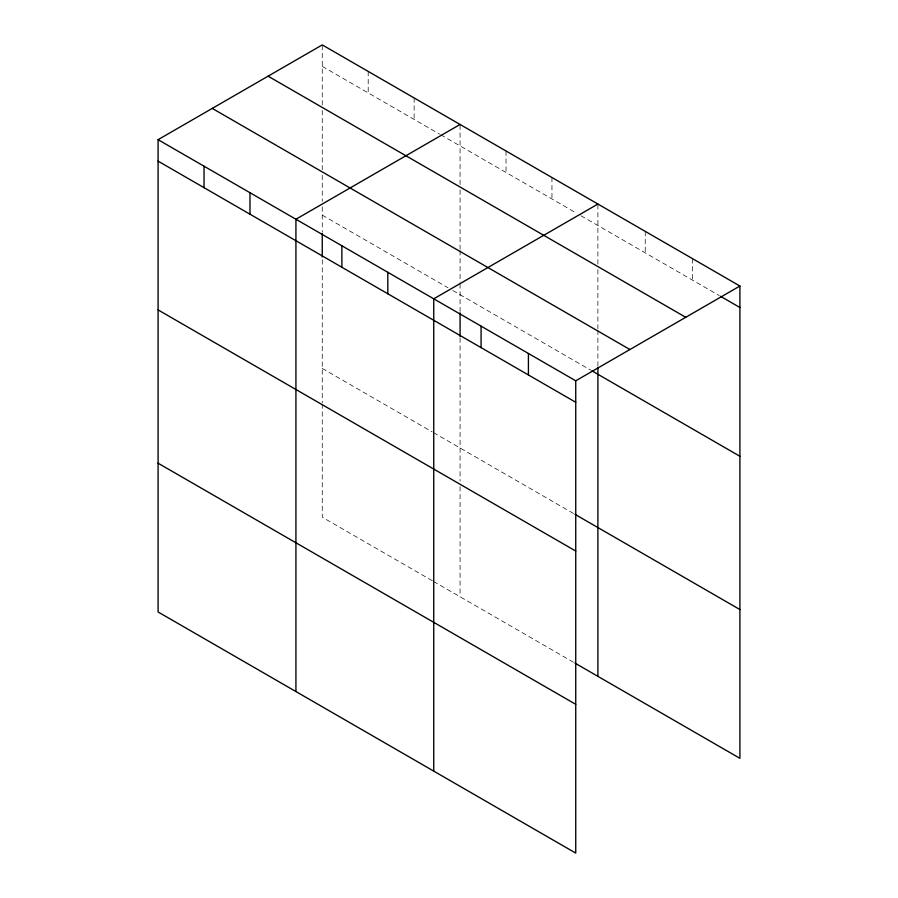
<?xml version="1.0" encoding="UTF-8"?>
<svg xmlns="http://www.w3.org/2000/svg" width="898" height="898" viewBox="0 0 898 898"><rect width="100%" height="100%" fill="white"/><g stroke="black" fill="none" stroke-linecap="round" stroke-linejoin="round"><path stroke-width="0.67" stroke-dasharray="4.49 3.37" d="M322.259 110.454L322.259 169.688M322.259 104.943L322.259 44.9M460.079 190.028L460.079 249.262M460.079 184.517L460.079 124.474M597.9 269.602L597.9 328.836M597.9 264.091L597.9 204.048M322.259 66.373L439.526 134.083M440.738 134.779L576.146 212.949M580.972 215.744L719.264 295.588M322.259 215.15L447.99 287.742M452.828 290.525L590.648 370.099M322.259 368.427L432.275 431.949M433.476 432.645L573.721 513.611M432.275 580.714L322.259 517.203L322.259 404.246M433.476 581.41L573.721 662.387M692.571 258.703L692.571 280.176M645.235 231.37L645.235 252.843M597.9 330.206L597.9 366.025M551.956 177.523L551.956 198.997M506.023 150.999L506.023 172.472M460.079 250.632L460.079 282.32M460.079 283.701L460.079 311.438M460.079 337.917L460.079 481.059M460.079 486.57L460.079 596.766M414.135 97.949L414.135 119.423M368.191 71.425L368.191 92.898M322.259 175.2L322.259 201.377M322.259 206.877L322.259 231.864M322.259 259.735L322.259 402.865"/><path stroke-width="1.35" d="M158.093 139.673L575.741 380.797L575.741 853.1L158.093 611.976L158.093 139.673L322.259 44.9L739.907 286.024L739.907 758.327L574.933 663.083M460.079 124.474L295.925 219.247L295.925 691.55M597.9 204.048L433.745 298.821L433.745 771.113M575.741 380.797L739.907 286.024M720.488 296.284L739.907 307.498M268.087 76.173L685.735 317.297M212.265 108.4L629.913 349.524M591.861 370.795L739.907 456.274M158.093 161.146L575.741 402.27M574.933 514.307L739.907 609.551M158.093 309.922L575.741 551.046M158.093 463.2L575.741 704.324M597.9 367.405L597.9 676.34M528.417 353.475L528.417 374.949M481.081 326.142L481.081 347.616M460.079 312.83L460.079 336.526M387.801 272.296L387.801 293.769M341.869 245.771L341.869 267.245M322.259 233.256L322.259 256.951M249.981 192.722L249.981 214.195M204.037 166.197L204.037 187.671"/></g></svg>
